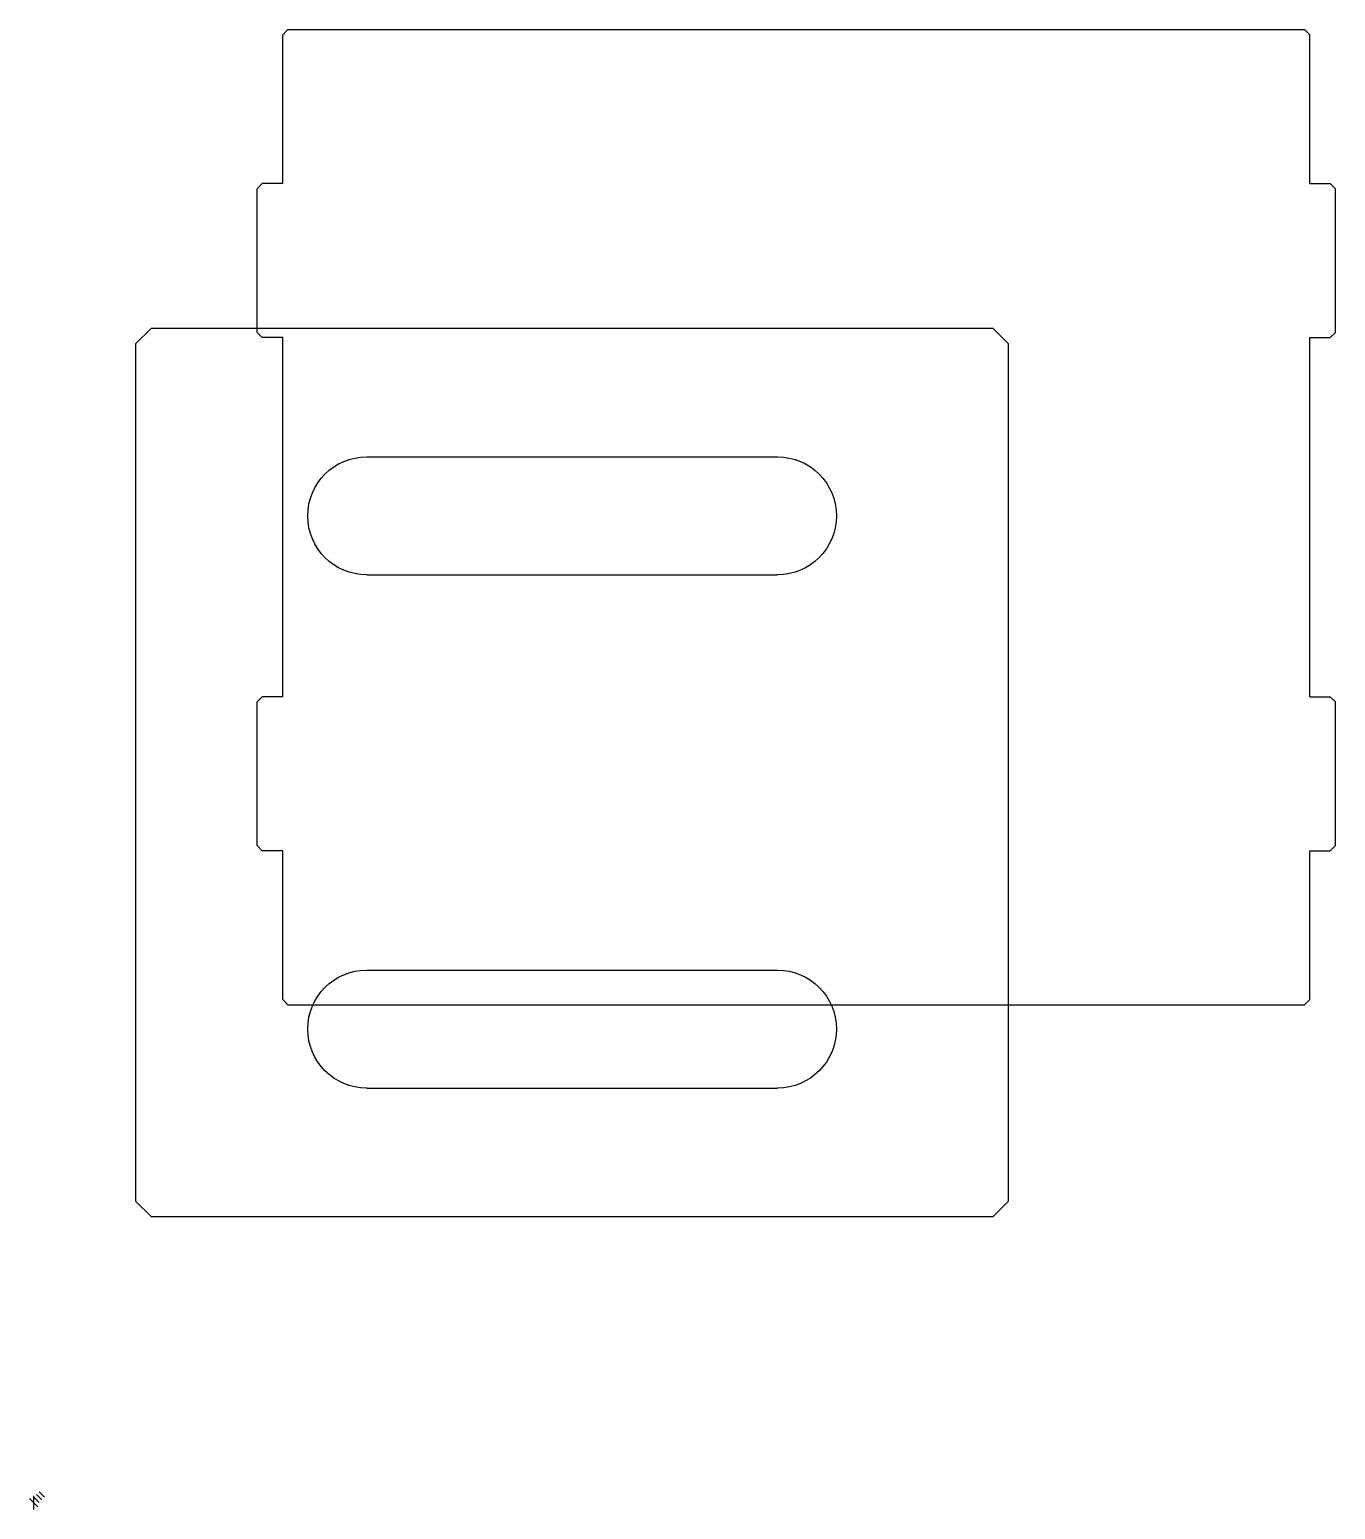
# Model space of a CAD drawing. Extents: x -3 to 958, y -5 to 1085.
import ezdxf

# ---------------------------------------------------------------- set-up
doc = ezdxf.new("R2010")
doc.units = 0

msp = doc.modelspace()

# ---------------------------------------------------------------- linework, layer by layer
at = {"layer": 'Layer 1'}
for p, q in [((86.3612, 864.601), (75.0227, 853.262)), ((706.204, 864.601), (86.3612, 864.601)), ((717.542, 853.262), (706.2034, 864.6006)), ((75.0227, 853.262), (75.0227, 222.081)), ((717.542, 222.081), (717.542, 853.262)), ((220.831713, 762.667274), (224.409901, 764.845867)), ((224.409901, 764.845867), (228.203789, 766.67848)), ((228.203789, 766.67848), (232.191611, 768.14331)), ((232.191611, 768.14331), (236.351599, 769.218557)), ((236.351599, 769.218557), (240.661984, 769.882421)), ((240.661984, 769.882421), (245.101, 770.1131)), ((245.101, 770.113), (547.464, 770.113)), ((547.464, 770.113), (551.903016, 769.882321)), ((551.903016, 769.882321), (556.213401, 769.218457)), ((556.213401, 769.218457), (560.373389, 768.14321)), ((560.373389, 768.14321), (564.361211, 766.67838)), ((564.361211, 766.67838), (568.155099, 764.845767)), ((568.155099, 764.845767), (571.733287, 762.667174)), ((209.111334, 750.929103), (211.609038, 754.273613)), ((211.609038, 754.273613), (214.409514, 757.359346)), ((214.409514, 757.359346), (217.490995, 760.164499)), ((217.490995, 760.164499), (220.831713, 762.667274)), ((571.733287, 762.667174), (575.074005, 760.164399)), ((575.074005, 760.164399), (578.155486, 757.359246)), ((578.155486, 757.359246), (580.955962, 754.273513)), ((580.955962, 754.273513), (583.453666, 750.929003)), ((203.652534, 739.560912), (205.111314, 743.550951)), ((205.111314, 743.550951), (206.93817, 747.347615)), ((206.93817, 747.347615), (209.111334, 750.929103)), ((583.453666, 750.929003), (585.62683, 747.347515)), ((585.62683, 747.347515), (587.453686, 743.550851)), ((587.453686, 743.550851), (588.912466, 739.560812)), ((201.702328, 726.64855), (201.926273, 731.087911)), ((201.926273, 731.087911), (202.583598, 735.399298)), ((202.583598, 735.399298), (203.652534, 739.560912)), ((588.912466, 739.560812), (589.981402, 735.399198)), ((589.981402, 735.399198), (590.638727, 731.087811)), ((590.638727, 731.087811), (590.862672, 726.64845)), ((201.926273, 722.209189), (201.702328, 726.64855)), ((202.583598, 717.897802), (201.926273, 722.209189)), ((590.638727, 722.209089), (589.981402, 717.897702)), ((590.862672, 726.64845), (590.638727, 722.209089)), ((203.652534, 713.736188), (202.583598, 717.897802)), ((205.111314, 709.746149), (203.652534, 713.736188)), ((206.93817, 705.949485), (205.111314, 709.746149)), ((587.453686, 709.746049), (585.62683, 705.949385)), ((588.912466, 713.736088), (587.453686, 709.746049)), ((589.981402, 717.897702), (588.912466, 713.736088)), ((209.111334, 702.367997), (206.93817, 705.949485)), ((211.609038, 699.023487), (209.111334, 702.367997)), ((214.409514, 695.937754), (211.609038, 699.023487)), ((580.955962, 699.023387), (578.155486, 695.937654)), ((583.453666, 702.367897), (580.955962, 699.023387)), ((585.62683, 705.949385), (583.453666, 702.367897)), ((217.490995, 693.132601), (214.409514, 695.937754)), ((220.831713, 690.629826), (217.490995, 693.132601)), ((224.409901, 688.451233), (220.831713, 690.629826)), ((228.203789, 686.61862), (224.409901, 688.451233)), ((232.191611, 685.15379), (228.203789, 686.61862)), ((564.361211, 686.61852), (560.373389, 685.15369)), ((568.155099, 688.451133), (564.361211, 686.61852)), ((571.733287, 690.629726), (568.155099, 688.451133)), ((575.074005, 693.132501), (571.733287, 690.629726)), ((578.155486, 695.937654), (575.074005, 693.132501)), ((236.351599, 684.078543), (232.191611, 685.15379)), ((240.661984, 683.414679), (236.351599, 684.078543)), ((245.101, 683.184), (240.661984, 683.414679)), ((245.101, 683.184), (547.464, 683.184)), ((551.903016, 683.414579), (547.464, 683.1839)), ((556.213401, 684.078443), (551.903016, 683.414579)), ((560.373389, 685.15369), (556.213401, 684.078443)), ((214.409514, 379.406346), (217.490995, 382.211499)), ((217.490995, 382.211499), (220.831713, 384.714274)), ((220.831713, 384.714274), (224.409901, 386.892867)), ((224.409901, 386.892867), (228.203789, 388.72548)), ((228.203789, 388.72548), (232.191611, 390.19031)), ((232.191611, 390.19031), (236.351599, 391.265557)), ((236.351599, 391.265557), (240.661984, 391.929421)), ((240.661984, 391.929421), (245.101, 392.1601)), ((245.101, 392.16), (547.464, 392.16)), ((547.464, 392.16), (551.903016, 391.929321)), ((551.903016, 391.929321), (556.213401, 391.265457)), ((556.213401, 391.265457), (560.373389, 390.19021)), ((560.373389, 390.19021), (564.361211, 388.72538)), ((564.361211, 388.72538), (568.155099, 386.892767)), ((568.155099, 386.892767), (571.733287, 384.714174)), ((571.733287, 384.714174), (575.074005, 382.211399)), ((575.074005, 382.211399), (578.155486, 379.406246)), ((206.93817, 369.394615), (209.111334, 372.976103)), ((209.111334, 372.976103), (211.609038, 376.320613)), ((211.609038, 376.320613), (214.409514, 379.406346)), ((578.155486, 379.406246), (580.955962, 376.320513)), ((580.955962, 376.320513), (583.453666, 372.976003)), ((583.453666, 372.976003), (585.62683, 369.394515)), ((202.583598, 357.446298), (203.652534, 361.607912)), ((203.652534, 361.607912), (205.111314, 365.597951)), ((205.111314, 365.597951), (206.93817, 369.394615)), ((585.62683, 369.394515), (587.453686, 365.597851)), ((587.453686, 365.597851), (588.912466, 361.607812)), ((588.912466, 361.607812), (589.981402, 357.446198)), ((201.702328, 348.69555), (201.926273, 353.134911)), ((201.926273, 353.134911), (202.583598, 357.446298)), ((589.981402, 357.446198), (590.638727, 353.134811)), ((590.638727, 353.134811), (590.862672, 348.69545)), ((201.926273, 344.256189), (201.702328, 348.69555)), ((202.583598, 339.944802), (201.926273, 344.256189)), ((203.652534, 335.783188), (202.583598, 339.944802)), ((589.981402, 339.944702), (588.912466, 335.783088)), ((590.638727, 344.256089), (589.981402, 339.944702)), ((590.862672, 348.69545), (590.638727, 344.256089)), ((205.111314, 331.793149), (203.652534, 335.783188)), ((206.93817, 327.996485), (205.111314, 331.793149)), ((209.111334, 324.414997), (206.93817, 327.996485)), ((585.62683, 327.996385), (583.453666, 324.414897)), ((587.453686, 331.793049), (585.62683, 327.996385)), ((588.912466, 335.783088), (587.453686, 331.793049)), ((211.609038, 321.070487), (209.111334, 324.414997)), ((214.409514, 317.984754), (211.609038, 321.070487)), ((217.490995, 315.179601), (214.409514, 317.984754)), ((578.155486, 317.984654), (575.074005, 315.179501)), ((580.955962, 321.070387), (578.155486, 317.984654)), ((583.453666, 324.414897), (580.955962, 321.070387)), ((220.831713, 312.676826), (217.490995, 315.179601)), ((224.409901, 310.498233), (220.831713, 312.676826)), ((228.203789, 308.66562), (224.409901, 310.498233)), ((232.191611, 307.20079), (228.203789, 308.66562)), ((236.351599, 306.125543), (232.191611, 307.20079)), ((240.661984, 305.461679), (236.351599, 306.125543)), ((245.101, 305.231), (240.661984, 305.461679)), ((245.101, 305.231), (547.464, 305.231)), ((551.903016, 305.461579), (547.464, 305.2309)), ((556.213401, 306.125443), (551.903016, 305.461579)), ((560.373389, 307.20069), (556.213401, 306.125443)), ((564.361211, 308.66552), (560.373389, 307.20069)), ((568.155099, 310.498133), (564.361211, 308.66552)), ((571.733287, 312.676726), (568.155099, 310.498133)), ((575.074005, 315.179501), (571.733287, 312.676726)), ((86.3612, 210.743), (75.0227, 222.081)), ((706.204, 210.743), (717.5426, 222.0816)), ((86.3612, 210.743), (706.204, 210.743)), ((3, -3), (-3, 3)), ((0, -5), (0, 5)), ((4, 0), (0, 4)), ((6, 2), (2, 6)), ((8, 4), (4, 8))]:
    msp.add_line(p, q, dxfattribs=at)
at = {"layer": 'ProjItem'}
for p, q in [((183.307, 971.339), (183.307, 1080.94)), ((187.087, 1084.72), (183.30748, 1080.9405)), ((187.087, 1084.72), (935.433, 1084.72)), ((935.433, 1084.72), (939.21253, 1080.9405)), ((939.213, 971.339), (939.213, 1080.94)), ((168.189, 971.339), (164.40947, 967.55947)), ((183.307, 971.339), (168.189, 971.339)), ((939.213, 971.339), (954.3311, 971.339)), ((958.11, 967.559), (954.33047, 971.33853)), ((164.409, 861.732), (164.409, 967.559)), ((958.11, 861.732), (958.11, 967.559)), ((164.409, 861.732), (168.18853, 857.95248)), ((954.331, 857.953), (958.11053, 861.73252)), ((183.307, 857.953), (168.189, 857.953)), ((183.307, 593.386), (183.307, 857.953)), ((939.213, 593.386), (939.213, 857.953)), ((939.213, 857.953), (954.3311, 857.953)), ((164.409, 483.78), (164.409, 589.606)), ((168.189, 593.386), (164.40947, 589.60647)), ((183.307, 593.386), (168.189, 593.386)), ((939.213, 593.386), (954.3311, 593.386)), ((958.11, 589.606), (954.33047, 593.38553)), ((958.11, 483.78), (958.11, 589.606)), ((168.189, 480), (164.40947, 483.77953)), ((183.307, 480), (168.189, 480)), ((183.307, 370.394), (183.307, 480)), ((939.213, 370.394), (939.213, 480)), ((939.213, 480), (954.3311, 480)), ((954.331, 480), (958.11053, 483.77953)), ((187.087, 366.614), (183.30748, 370.39353)), ((187.087, 366.614), (935.433, 366.614)), ((935.433, 366.614), (939.21253, 370.39353))]:
    msp.add_line(p, q, dxfattribs=at)

doc.saveas('drawing.dxf')
